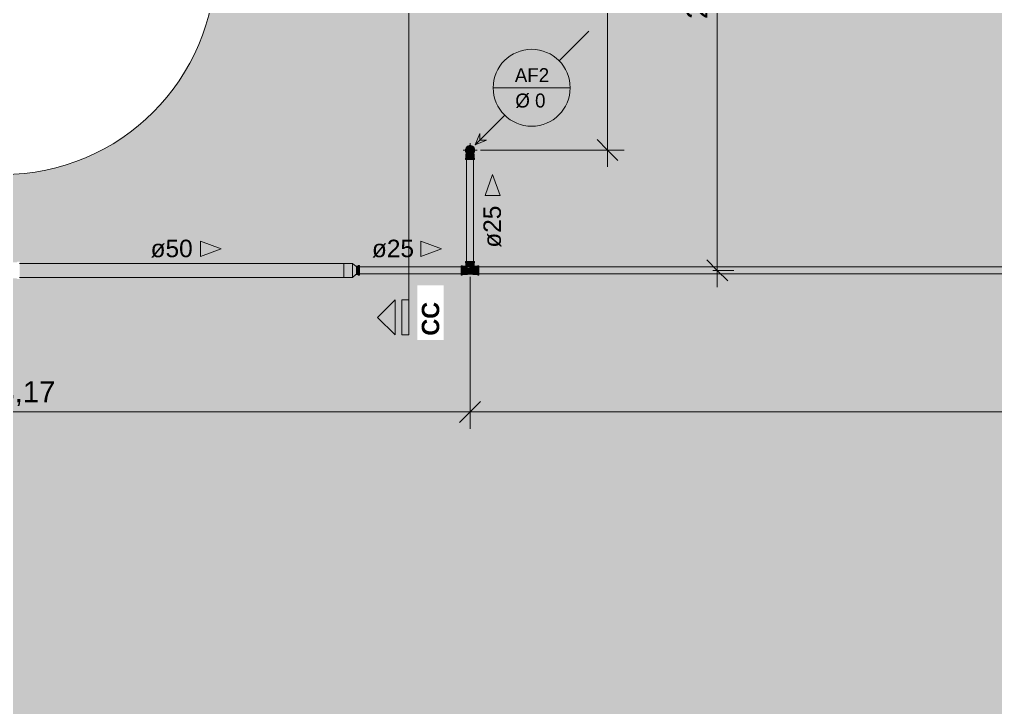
# Model space of a CAD drawing. Header units: metres. Extents: x -0.9 to 62, y -37.3 to 60.
# Drawn here: x 13.868 to 17.357, y 55.609 to 58.069 of the extents above; entities that cross this region are included whole.
import ezdxf

# ---------------------------------------------------------------- set-up
doc = ezdxf.new("R2010")
doc.units = ezdxf.units.M
for name, color, linetype, lineweight in [('A-ANNO-DIMS', 7, 'Continuous', 5), ('A-ANNO-DIMS-25', 7, 'Continuous', 5), ('A-ANNO-NOTE', 7, 'Continuous', 5), ('G-ANNO-SYMB', 7, 'Continuous', 5), ('G-ANNO-TEXT', 7, 'Continuous', 5), ('P-PIPE', 7, 'Continuous', 5), ('P-PIPE-CNTR', 7, 'Continuous', 5), ('P-PIPE-IDEN', 7, 'Continuous', 5), ('P-SANR-FIXT', 7, 'Continuous', 5)]:
    doc.layers.add(name, color=color, linetype=linetype, lineweight=lineweight)
doc.layers.add('A-FLOR', color=7, linetype='Continuous', lineweight=9, true_color=0x007f00)
doc.styles.add('Arial_2', font='arial.ttf', dxfattribs={"height": 0.075})
doc.styles.add('Arial_3', font='arial.ttf', dxfattribs={"height": 0.0625})
doc.styles.add('Century Gothic_2', font='GOTHIC.TTF', dxfattribs={"height": 0.05})
doc.styles.add('Century Gothic_B_1', font='GOTHICB.TTF', dxfattribs={"height": 0.0625})
doc.dimstyles.new('Diagonal_-_2_mm_Arial_-_PRETO', dxfattribs={"dimscale": 0.3048, "dimtxt": 0.076519, "dimasz": 0.246063, "dimexe": 0.19685, "dimexo": 0.123031, "dimgap": 0.04101, "dimtad": 1, "dimrnd": 0.01, "dimzin": 0, "dimdsep": 46, "dimtxsty": 'Arial_2', "dimblk1": 'OBLIQUE', "dimblk2": 'OBLIQUE', "dimsah": 1, "dimcen": 0.09, "dimdle": 0.19685, "dimazin": 0, "dimtfac": 1, "dimtdec": 4, "dimtix": 1, "dimtmove": 0, "dimatfit": 3, "dimfxl": 1, "dimtvp": 1, "dimtolj": 1, "dimtzin": 0, "dimarcsym": 2})

# ---------------------------------------------------------------- blocks, each defined once
blk = doc.blocks.new('Joelho 45_90 - Agua Fria_Soldavel - MEP - Tigre - Standard-3630534-COBERTA 2')
at = {"layer": 'P-PIPE', "true_color": 0x69503c}
for points in [[(45.7424, 57.5932), (45.7423, 57.5967), (45.7415, 57.5992), (45.7418, 57.6057), (45.7439, 57.6101), (45.7467, 57.6134), (45.7525, 57.6164), (45.7564, 57.6169), (45.7564, 57.6183), (45.7501, 57.6169), (45.7453, 57.6139), (45.7419, 57.6094), (45.7401, 57.6044), (45.7404, 57.5982), (45.7424, 57.5933)], [(45.7425, 57.5963), (45.7425, 57.6011), (45.7425, 57.6027), (45.7431, 57.6062), (45.7446, 57.6094), (45.7467, 57.6119), (45.7503, 57.6144), (45.7532, 57.6154), (45.7564, 57.6159), (45.7563, 57.6169), (45.7525, 57.6164), (45.7486, 57.6147), (45.7451, 57.6118), (45.7431, 57.6088), (45.7418, 57.6055), (45.7413, 57.6018), (45.7422, 57.597), (45.7424, 57.5966)], [(45.7704, 57.5933), (45.7709, 57.5943), (45.7726, 57.5992), (45.7725, 57.6051), (45.7704, 57.6104), (45.7663, 57.6149), (45.762, 57.6173), (45.7564, 57.6182), (45.7567, 57.6169), (45.7616, 57.616), (45.7671, 57.6125), (45.7697, 57.6088), (45.7713, 57.6044), (45.771, 57.5979), (45.7703, 57.5963), (45.7704, 57.5937)], [(45.7415, 57.5737), (45.7564, 57.5737), (45.7564, 57.5864), (45.7413, 57.5864)], [(45.7483, 57.5864), (45.7564, 57.5864), (45.7564, 57.5875), (45.7424, 57.5875), (45.7415, 57.5864), (45.7477, 57.5864)], [(45.7424, 57.5875), (45.7564, 57.5875), (45.7564, 57.6159), (45.7518, 57.615), (45.7486, 57.6134), (45.7458, 57.6109), (45.744, 57.6082), (45.7427, 57.6046), (45.7424, 57.5979), (45.7424, 57.5897)], [(45.7634, 57.5875), (45.7704, 57.5875), (45.7703, 57.6027), (45.7697, 57.6062), (45.7685, 57.609), (45.7661, 57.6119), (45.7625, 57.6144), (45.7592, 57.6155), (45.7564, 57.6159), (45.7564, 57.5875), (45.7627, 57.5875)], [(45.7704, 57.5864), (45.7713, 57.5867), (45.7701, 57.5875), (45.7564, 57.5875), (45.7564, 57.5864), (45.7704, 57.5864)], [(45.7638, 57.5737), (45.7713, 57.5737), (45.7713, 57.5864), (45.7564, 57.5864), (45.7564, 57.5737), (45.7626, 57.5737)], [(45.7704, 57.6015), (45.7704, 57.6018), (45.7704, 57.6019)], [(45.7399, 57.5683), (45.7564, 57.5683), (45.7563, 57.5723), (45.7401, 57.5723)], [(45.7401, 57.5723), (45.7564, 57.5723), (45.7563, 57.5737), (45.7413, 57.5735), (45.7405, 57.5726)], [(45.7639, 57.5723), (45.7726, 57.5723), (45.771, 57.5737), (45.7564, 57.5737), (45.7564, 57.5723), (45.7638, 57.5723)], [(45.7639, 57.5683), (45.7729, 57.5683), (45.7726, 57.5723), (45.7564, 57.5723), (45.7564, 57.5683), (45.7639, 57.5683)]]:
    blk.add_hatch(color=27, dxfattribs=at).paths.add_polyline_path(points)
h = blk.add_hatch(color=27, dxfattribs=at)
h.paths.add_polyline_path([(45.7703, 57.5963), (45.7703, 57.597), (45.7703, 57.5964)])
h.paths.add_polyline_path([(45.7704, 57.5964), (45.771, 57.5982), (45.7714, 57.6025), (45.771, 57.6057), (45.769, 57.61), (45.7663, 57.6131), (45.7631, 57.6153), (45.7593, 57.6166), (45.7564, 57.6169), (45.7564, 57.6159), (45.761, 57.615), (45.7642, 57.6134), (45.7668, 57.6111), (45.7688, 57.6082), (45.7701, 57.6046), (45.7704, 57.5986), (45.7704, 57.597)])
at = {"layer": 'P-PIPE'}
for p, q in [((45.7424, 57.5875), (45.7413, 57.5864)), ((45.7413, 57.5864), (45.7564, 57.5864)), ((45.7413, 57.5864), (45.7413, 57.5737)), ((45.7564, 57.5864), (45.7413, 57.5864)), ((45.7564, 57.5875), (45.7424, 57.5875)), ((45.7424, 57.5875), (45.7564, 57.5875)), ((45.7704, 57.5875), (45.7564, 57.5875)), ((45.7564, 57.5875), (45.7704, 57.5875)), ((45.7564, 57.5864), (45.7715, 57.5864)), ((45.7715, 57.5864), (45.7564, 57.5864)), ((45.7715, 57.5864), (45.7704, 57.5875)), ((45.7715, 57.5737), (45.7715, 57.5864)), ((45.7413, 57.5737), (45.7399, 57.5723)), ((45.7399, 57.5723), (45.7399, 57.5683)), ((45.7399, 57.5723), (45.7564, 57.5723)), ((45.7399, 57.5683), (45.7564, 57.5683)), ((45.7413, 57.5737), (45.7564, 57.5737)), ((45.7564, 57.5737), (45.7715, 57.5737)), ((45.7564, 57.5723), (45.7729, 57.5723)), ((45.7564, 57.5683), (45.7729, 57.5683)), ((45.7729, 57.5723), (45.7715, 57.5737)), ((45.7729, 57.5683), (45.7729, 57.5723))]:
    blk.add_line(p, q, dxfattribs=at)
at = {"layer": 'P-PIPE', "flags": 128}
for points in [[(45.7424, 57.6018), (45.7424, 57.5999), (45.7424, 57.5946), (45.7424, 57.5875)], [(45.7704, 57.5875), (45.7704, 57.5947), (45.7704, 57.5999), (45.7704, 57.6018)]]:
    blk.add_lwpolyline(points, dxfattribs=at)
at = {"layer": 'P-PIPE'}
for radius, start, end in [(0.0165, 90, 211.541), (0.0151, 90, 201.7574), (0.0151, 90, 201.7574), (0.0165, 113.3004, 126.6783), (0.0151, 107.9767, 113.3538), (0.0165, 90, 108.0137), (0.0165, 328.615, 90), (0.0165, 71.9863, 90), (0.0151, 338.2611, 90), (0.0151, 338.2611, 90), (0.0151, 66.6462, 72.0233), (0.0165, 53.3217, 66.6996), (0.0165, 173.3047, 186.6826), (0.0165, 131.9697, 168.018), (0.0165, 191.9728, 211.6138), (0.0151, 167.975, 173.3533), (0.0151, 186.6452, 192.0198), (0.014, 168.6884, 182.9501), (0.014, 168.6884, 182.9501), (0.014, 135, 165), (0.014, 135, 165), (0.0151, 126.6457, 132.0216), (0.014, 90, 120), (0.014, 90, 120), (0.014, 60, 90), (0.014, 60, 90), (0.0151, 47.9784, 53.3543), (0.014, 15, 45), (0.014, 15, 45), (0.0165, 11.982, 48.0303), (0.014, 358.6343, 11.3116), (0.014, 358.6343, 11.3116), (0.0165, 328.545, 348.0272), (0.0151, 6.6467, 12.025), (0.0151, 347.9802, 353.3548), (0.0165, 353.3174, 6.6953)]:
    blk.add_arc((45.7564, 57.6018), radius, start, end, dxfattribs=at)
blk = doc.blocks.new('Caixa d_água de polietileno 1000 a 5000 Litros - Fortlev - 1000 L-3723394-COBERTA 2')
at = {"layer": 'P-SANR-FIXT', "color": 8, "true_color": 0x808080}
for radius, start, end in [(0.76, 360, 180), (0.1293, 360, 180), (0.1293, 180, 360), (0.76, 180, 360)]:
    blk.add_arc((0, 0), radius, start, end, dxfattribs=at)
blk = doc.blocks.new('Corte - Padrão-73672-COBERTA 2')
at = {"layer": 'G-ANNO-SYMB'}
for points in [[(-0.00251, 0.00198), (-0.00001, 0.00448), (0.00249, 0.00198)], [(0.00249, 0.001), (0.00249, 0), (-0.00251, 0), (-0.00251, 0.001)]]:
    blk.add_hatch(color=256, dxfattribs=at).paths.add_polyline_path(points)
for p, q in [((-0.00001, 0.00448), (-0.00251, 0.00198)), ((0.00249, 0.00198), (-0.00001, 0.00448)), ((-0.00251, 0.00198), (0.00249, 0.00198)), ((0.00249, 0.001), (-0.00251, 0.001)), ((-0.00251, 0.001), (-0.00251, 0)), ((0.00249, 0), (0.00249, 0.001)), ((-0.00251, 0), (0.00249, 0))]:
    blk.add_line(p, q, dxfattribs=at)
blk = doc.blocks.new('Marcador de Tubulação Circular Century 2 - Desce-874579-COBERTA 2')
at = {"layer": 'A-ANNO-NOTE'}
for p, q in [((0.01146, 0.00683), (0.00722, 0.00259)), ((-0.00221, -0.00127), (0.00879, -0.00127)), ((-0.00479, -0.00942), (-0.00056, -0.00519)), ((-0.00413, -0.0078), (-0.00479, -0.00942)), ((-0.00413, -0.00876), (-0.00413, -0.0078)), ((-0.00479, -0.00942), (-0.00316, -0.00876)), ((-0.00316, -0.00876), (-0.00413, -0.00876))]:
    blk.add_line(p, q, dxfattribs=at)
blk.add_circle((0.00329, -0.00127), 0.0055, dxfattribs=at)
blk = doc.blocks.new('Anotacao_Tuboseta - Fluxo 1-2612753-COBERTA 2')
at = {"layer": 'P-PIPE-IDEN'}
blk.add_hatch(color=256, dxfattribs=at).paths.add_polyline_path([(0, -0.00108), (0, 0.00108), (0.00297, 0)])
for p, q in [((0.00297, 0), (0, 0.00108)), ((0, 0.00108), (0, -0.00108)), ((0, -0.00108), (0.00297, 0))]:
    blk.add_line(p, q, dxfattribs=at)
blk = doc.blocks.new('DIMBLOCK1-COBERTA 2')
at = {"layer": 'A-ANNO-DIMS-25'}
for p, q in [((15.9701, 57.5418), (15.9701, 59.2318)), ((15.9701, 59.1718), (15.9546, 59.1718)), ((15.9701, 59.1718), (16.0301, 59.1718)), ((15.9701, 57.6018), (15.5161, 57.6018)), ((15.9701, 57.6018), (16.0301, 57.6018))]:
    blk.add_line(p, q, dxfattribs=at)
at = {"layer": 'A-ANNO-DIMS-25', "lineweight": 20}
for p, q in [((15.9701, 59.1718), (15.9326, 59.2093)), ((15.9701, 59.1718), (16.0076, 59.1343)), ((15.9701, 57.6018), (15.9326, 57.6393)), ((15.9701, 57.6018), (16.0076, 57.5643))]:
    blk.add_line(p, q, dxfattribs=at)
at = {"layer": 'A-ANNO-DIMS-25', "color": 0, "insert": (15.8602, 58.2856), "char_height": 0.075, "width": 0.242979, "attachment_point": 1, "rotation": 90, "line_spacing_factor": 0.941778, "style": 'Arial_2'}
blk.add_mtext('1,57', dxfattribs=at)
blk = doc.blocks.new('_Oblique')
at = {"color": 0, "linetype": 'ByBlock', "lineweight": -2}
blk.add_line((-0.5, -0.5), (0.5, 0.5), dxfattribs=at)
blk = doc.blocks.new('DIMBLOCK2-COBERTA 2')
at = {"layer": 'A-ANNO-DIMS-25'}
for p, q in [((15.4786, 56.6656), (15.4786, 57.1488)), ((12.308, 56.6656), (12.308, 56.6811)), ((12.248, 56.6656), (15.4786, 56.6656)), ((12.308, 56.6656), (12.308, 56.6056)), ((15.4786, 56.6656), (15.4786, 56.6056))]:
    blk.add_line(p, q, dxfattribs=at)
at = {"layer": 'A-ANNO-DIMS-25', "lineweight": 20}
for p, q in [((12.308, 56.6656), (12.3455, 56.7031)), ((15.4786, 56.6656), (15.5161, 56.7031)), ((12.308, 56.6656), (12.2705, 56.6281)), ((15.4786, 56.6656), (15.4411, 56.6281))]:
    blk.add_line(p, q, dxfattribs=at)
at = {"layer": 'A-ANNO-DIMS-25', "color": 0, "insert": (13.7921, 56.7755), "char_height": 0.075, "width": 0.242979, "attachment_point": 1, "line_spacing_factor": 0.941778, "style": 'Arial_2'}
blk.add_mtext('3,17', dxfattribs=at)
blk = doc.blocks.new('DIMBLOCK3-COBERTA 2')
at = {"layer": 'A-ANNO-DIMS-25'}
for p, q in [((15.4786, 56.6656), (15.4786, 57.1488)), ((21.2266, 56.6656), (21.2266, 57.1173)), ((15.4786, 56.6656), (21.2266, 56.6656)), ((15.4786, 56.6656), (15.4786, 56.6056)), ((21.2266, 56.6656), (21.2266, 56.6056))]:
    blk.add_line(p, q, dxfattribs=at)
at = {"layer": 'A-ANNO-DIMS-25', "lineweight": 20}
for p, q in [((15.4786, 56.6656), (15.5161, 56.7031)), ((21.2266, 56.6656), (21.2641, 56.7031)), ((15.4786, 56.6656), (15.4411, 56.6281)), ((21.2266, 56.6656), (21.1891, 56.6281))]:
    blk.add_line(p, q, dxfattribs=at)
at = {"layer": 'A-ANNO-DIMS-25', "color": 0, "insert": (18.2514, 56.7755), "char_height": 0.075, "width": 0.242979, "attachment_point": 1, "line_spacing_factor": 0.941778, "style": 'Arial_2'}
blk.add_mtext('5,75', dxfattribs=at)
blk = doc.blocks.new('DIMBLOCK6-COBERTA 2')
at = {"layer": 'A-ANNO-DIMS-25'}
for p, q in [((16.3624, 57.1118), (16.3624, 59.2318)), ((16.3624, 59.1718), (16.3468, 59.1718)), ((16.3624, 59.1718), (16.4224, 59.1718)), ((16.3624, 57.1718), (16.3468, 57.1718)), ((16.3624, 57.1718), (16.4224, 57.1718))]:
    blk.add_line(p, q, dxfattribs=at)
at = {"layer": 'A-ANNO-DIMS-25', "lineweight": 20}
for p, q in [((16.3624, 59.1718), (16.3249, 59.2093)), ((16.3624, 59.1718), (16.3999, 59.1343)), ((16.3624, 57.1718), (16.3249, 57.2093)), ((16.3624, 57.1718), (16.3999, 57.1343))]:
    blk.add_line(p, q, dxfattribs=at)
at = {"layer": 'A-ANNO-DIMS-25', "color": 0, "insert": (16.2525, 58.0706), "char_height": 0.075, "width": 0.242979, "attachment_point": 1, "rotation": 90, "line_spacing_factor": 0.941778, "style": 'Arial_2'}
blk.add_mtext('2,00', dxfattribs=at)

msp = doc.modelspace()

# ---------------------------------------------------------------- hatches: boundary and pattern name
at = {"layer": 'A-FLOR', "true_color": 0x464646}
h = msp.add_hatch(color=49, dxfattribs=at)
h.paths.add_polyline_path([(15.4624, 57.6018), (15.4624, 57.6018), (15.4624, 57.6044)])
h.paths.add_polyline_path([(12.108, 51.9018), (12.309, 51.9018), (12.3265, 51.9193), (12.3266, 51.9206), (12.3372, 51.9312), (12.3373, 51.9333), (12.3399, 51.9361), (12.3427, 51.9333), (12.4129, 52.0036), (12.4101, 52.0064), (12.4133, 52.0092), (12.4151, 52.0095), (12.4258, 52.0198), (12.427, 52.0199), (12.4342, 52.0287), (12.4396, 52.0387), (12.4429, 52.0501), (12.4438, 52.061), (12.4429, 52.0619), (12.4429, 52.0769), (12.4415, 52.0783), (12.4415, 52.0823), (12.4455, 52.0823), (12.4455, 57.2078), (12.441, 57.2078), (12.441, 57.2118), (12.4429, 57.2137), (12.4429, 57.2419), (12.441, 57.2438), (12.441, 57.2478), (12.4455, 57.2478), (12.4453, 58.2074), (12.4415, 58.2074), (12.4418, 58.2114), (12.4432, 58.2128), (12.4432, 58.2278), (12.4442, 58.2289), (12.4437, 58.2667), (12.442, 58.2716), (12.4415, 58.2748), (12.4425, 58.2805), (12.446, 58.286), (12.4469, 58.2869), (12.4505, 58.2894), (12.4552, 58.2911), (12.4618, 58.2908), (12.4631, 58.2904), (12.4677, 58.2889), (12.4811, 58.2889), (12.5041, 58.2888), (12.505, 58.2897), (12.52, 58.2897), (12.5214, 58.2911), (12.5254, 58.2911), (12.5254, 58.2873), (13.0484, 58.2873), (13.0495, 58.3226), (13.054, 58.3701), (13.0615, 58.4172), (13.0719, 58.4638), (13.0852, 58.5097), (13.1014, 58.5546), (13.1204, 58.5984), (13.142, 58.641), (13.1664, 58.6821), (13.1932, 58.7216), (13.2225, 58.7593), (13.254, 58.7951), (13.2878, 58.8288), (13.3236, 58.8604), (13.3613, 58.8897), (13.4008, 58.9165), (13.4419, 58.9408), (13.4844, 58.9625), (13.5283, 58.9815), (13.5732, 58.9976), (13.619, 59.011), (13.6656, 59.0214), (13.7128, 59.0288), (13.7603, 59.0333), (13.808, 59.0348), (13.8558, 59.0333), (13.9033, 59.0288), (13.9504, 59.0214), (13.997, 59.011), (14.0429, 58.9976), (14.0878, 58.9815), (14.1316, 58.9625), (14.1742, 58.9408), (14.2153, 58.9165), (14.2548, 58.8897), (14.2925, 58.8604), (14.3283, 58.8288), (14.3621, 58.7951), (14.3936, 58.7593), (14.4229, 58.7216), (14.4497, 58.6821), (14.474, 58.641), (14.4957, 58.5984), (14.5147, 58.5546), (14.5308, 58.5097), (14.5442, 58.4638), (14.5546, 58.4172), (14.562, 58.3701), (14.5665, 58.3226), (14.5671, 58.3053), (14.5929, 58.3048), (14.5929, 58.2998), (15.0984, 58.2998), (15.0984, 58.3056), (15.1081, 58.3051), (15.1111, 58.3031), (15.1289, 58.3035), (15.1295, 58.3031), (15.131, 58.3031), (15.1311, 58.3699), (15.1298, 58.3713), (15.1296, 58.3975), (15.1278, 58.4002), (15.1273, 58.4077), (15.133, 58.4077), (15.133, 59.0448), (15.1429, 59.0575), (15.1429, 59.0639), (15.1409, 59.0659), (15.1409, 59.0699), (15.1455, 59.0699), (15.1453, 59.1379), (15.1415, 59.1379), (15.1421, 59.1423), (15.1432, 59.1433), (15.1432, 59.1583), (15.1442, 59.1594), (15.1437, 59.1971), (15.1418, 59.2029), (15.1419, 59.2086), (15.1441, 59.214), (15.1478, 59.2182), (15.1532, 59.221), (15.158, 59.2218), (15.1642, 59.2205), (15.1691, 59.2174), (15.1726, 59.2129), (15.1743, 59.2078), (15.1742, 59.2021), (15.1721, 59.1956), (15.172, 59.1687), (15.1721, 59.1592), (15.1729, 59.1583), (15.1729, 59.1433), (15.1743, 59.1419), (15.1743, 59.1379), (15.1705, 59.1379), (15.1705, 59.0699), (15.1751, 59.0699), (15.1751, 59.0659), (15.1731, 59.0639), (15.1731, 59.0575), (15.1832, 59.0446), (15.183, 58.4077), (15.1888, 58.4077), (15.1883, 58.4002), (15.1863, 58.3972), (15.1863, 58.3713), (15.1848, 58.3696), (15.1851, 58.3455), (15.1851, 58.3154), (15.185, 58.3), (15.1854, 58.2884), (15.1877, 58.2828), (15.1888, 58.2748), (15.1877, 58.2669), (15.1843, 58.2589), (15.1796, 58.253), (15.1733, 58.2482), (15.166, 58.2451), (15.158, 58.2441), (15.1495, 58.2454), (15.1433, 58.2477), (15.1384, 58.2474), (15.137, 58.2466), (15.1294, 58.2466), (15.1289, 58.2462), (15.1108, 58.2464), (15.1081, 58.2446), (15.0984, 58.2441), (15.0984, 58.2498), (14.5929, 58.2498), (14.5929, 58.2449), (14.5671, 58.2442), (14.5665, 58.227), (14.562, 58.1796), (14.5536, 58.128), (14.5442, 58.0858), (14.5308, 58.04), (14.5147, 57.9951), (14.4957, 57.9512), (14.474, 57.9087), (14.4497, 57.8676), (14.4229, 57.8281), (14.3936, 57.7904), (14.3621, 57.7546), (14.3283, 57.7208), (14.2925, 57.6892), (14.2548, 57.66), (14.2153, 57.6331), (14.1742, 57.6088), (14.1316, 57.5872), (14.0878, 57.5682), (14.0429, 57.552), (13.997, 57.5387), (13.9504, 57.5283), (13.9033, 57.5208), (13.8558, 57.5163), (13.8382, 57.5158), (13.838, 57.5046), (13.833, 57.5046), (13.833, 57.3538), (13.8388, 57.3538), (13.8383, 57.3441), (13.8363, 57.3411), (13.8365, 57.3204), (13.8363, 57.3149), (13.8352, 57.3135), (13.8354, 57.3078), (13.8377, 57.3021), (13.8388, 57.2942), (13.8377, 57.2862), (13.8351, 57.2794), (13.8352, 57.2748), (13.8365, 57.2732), (13.8365, 57.2469), (13.8383, 57.2443), (13.8388, 57.2368), (13.833, 57.2368), (13.833, 57.2314), (13.8388, 57.2314), (13.8388, 57.2239), (13.8367, 57.2209), (13.8367, 57.2009), (13.8352, 57.1992), (13.8353, 57.199), (13.8355, 57.199), (13.8371, 57.2005), (13.8575, 57.2007), (13.8605, 57.2026), (13.8676, 57.2026), (13.8676, 57.1968), (15.0581, 57.1968), (15.0707, 57.1869), (15.0771, 57.1869), (15.0791, 57.1889), (15.0831, 57.1889), (15.0831, 57.1843), (15.4466, 57.1845), (15.4466, 57.1883), (15.4506, 57.1883), (15.452, 57.1869), (15.4635, 57.1869), (15.4635, 57.1984), (15.4621, 57.1998), (15.4621, 57.2038), (15.4661, 57.2038), (15.4661, 57.5683), (15.4621, 57.5683), (15.4627, 57.5726), (15.4638, 57.5737), (15.4638, 57.5867), (15.4646, 57.5875), (15.4643, 57.5936), (15.4624, 57.599), (15.4625, 57.6051), (15.4643, 57.6101), (15.4687, 57.6149), (15.4735, 57.6174), (15.4793, 57.6182), (15.4843, 57.6173), (15.4897, 57.6139), (15.4932, 57.6094), (15.4949, 57.6044), (15.4949, 57.599), (15.4927, 57.5933), (15.4927, 57.5875), (15.4937, 57.5864), (15.4937, 57.5735), (15.4949, 57.5723), (15.4949, 57.5683), (15.4911, 57.5683), (15.4913, 57.2038), (15.4951, 57.2038), (15.4951, 57.1998), (15.4937, 57.1984), (15.4937, 57.1869), (15.5052, 57.1869), (15.5066, 57.1883), (15.5106, 57.1883), (15.5106, 57.1843), (21.2266, 57.1843), (21.2266, 57.1888), (21.2306, 57.1888), (21.2325, 57.1869), (21.2607, 57.1869), (21.2626, 57.1888), (21.2666, 57.1888), (21.2666, 57.1843), (22.7262, 57.1846), (22.7262, 57.1883), (22.7306, 57.1878), (22.7316, 57.1867), (22.7466, 57.1867), (22.7477, 57.1857), (22.776, 57.1859), (22.7854, 57.1861), (22.791, 57.1881), (22.7969, 57.1879), (22.8025, 57.1856), (22.8065, 57.182), (22.8092, 57.177), (22.8101, 57.1718), (22.8087, 57.1655), (22.8057, 57.1607), (22.8012, 57.1573), (22.7961, 57.1556), (22.7907, 57.1556), (22.784, 57.1578), (22.7706, 57.1578), (22.7476, 57.1579), (22.7466, 57.157), (22.7316, 57.157), (22.7302, 57.1556), (22.7262, 57.1556), (22.7262, 57.1593), (21.2666, 57.1592), (21.2666, 57.1548), (21.2626, 57.1548), (21.2607, 57.1567), (21.2325, 57.1567), (21.2306, 57.1548), (21.2266, 57.1548), (21.2266, 57.1593), (15.5106, 57.1592), (15.5106, 57.1553), (15.5066, 57.1553), (15.5052, 57.1567), (15.4891, 57.1567), (15.488, 57.1578), (15.4691, 57.1576), (15.4681, 57.1567), (15.452, 57.1567), (15.4506, 57.1553), (15.4466, 57.1553), (15.4466, 57.1593), (15.0831, 57.1592), (15.0831, 57.1547), (15.0791, 57.1547), (15.0771, 57.1567), (15.0707, 57.1567), (15.0578, 57.1466), (13.8676, 57.1468), (13.8676, 57.1411), (13.8601, 57.1411), (13.8571, 57.1432), (13.8371, 57.1432), (13.8354, 57.1447), (13.8248, 57.1457), (13.8135, 57.1494), (13.804, 57.1548), (13.7963, 57.1614), (13.7901, 57.1689), (13.7849, 57.1788), (13.7819, 57.189), (13.7809, 57.1992), (13.7794, 57.2009), (13.7791, 57.2213), (13.7773, 57.2239), (13.7773, 57.2314), (13.783, 57.2314), (13.7829, 57.2368), (13.7773, 57.2368), (13.7778, 57.2443), (13.7798, 57.2473), (13.7798, 57.2735), (13.781, 57.2749), (13.7809, 57.2801), (13.7783, 57.2862), (13.7773, 57.2942), (13.7783, 57.3021), (13.7809, 57.3085), (13.7807, 57.3139), (13.7795, 57.3152), (13.7795, 57.3415), (13.7778, 57.3441), (13.7773, 57.3538), (13.783, 57.3538), (13.783, 57.5046), (13.7781, 57.5046), (13.7779, 57.5158), (13.7603, 57.5163), (13.7128, 57.5208), (13.6656, 57.5283), (13.619, 57.5387), (13.5732, 57.552), (13.5283, 57.5682), (13.4844, 57.5872), (13.4419, 57.6088), (13.4008, 57.6331), (13.3613, 57.66), (13.3236, 57.6892), (13.2878, 57.7208), (13.254, 57.7546), (13.2225, 57.7904), (13.1932, 57.8281), (13.1664, 57.8676), (13.142, 57.9087), (13.1204, 57.9512), (13.1014, 57.9951), (13.0852, 58.04), (13.0719, 58.0858), (13.0615, 58.1324), (13.054, 58.1796), (13.0495, 58.227), (13.0484, 58.2623), (12.5254, 58.2621), (12.5254, 58.2583), (12.5211, 58.2589), (12.52, 58.26), (12.505, 58.26), (12.5039, 58.261), (12.4756, 58.2608), (12.4721, 58.2608), (12.472, 58.2288), (12.4729, 58.2278), (12.4729, 58.2128), (12.4743, 58.2114), (12.4743, 58.2074), (12.4705, 58.2074), (12.4706, 57.2478), (12.475, 57.2478), (12.475, 57.2438), (12.4731, 57.2419), (12.4731, 57.2137), (12.475, 57.2118), (12.475, 57.2078), (12.4705, 57.2078), (12.4707, 52.0823), (12.4745, 52.0823), (12.4745, 52.0783), (12.4731, 52.0769), (12.4731, 52.0619), (12.4721, 52.0608), (12.4689, 52.0378), (12.4658, 52.0297), (12.4606, 52.0178), (12.4546, 52.01), (12.4497, 52.0036), (12.4469, 52), (12.4466, 51.9982), (12.4362, 51.9879), (12.4362, 51.9858), (12.4334, 51.9831), (12.4306, 51.9859), (12.3603, 51.9156), (12.3632, 51.9128), (12.36, 51.9102), (12.3581, 51.9101), (12.3499, 51.9018), (22.838, 51.9018), (22.838, 59.3718), (12.108, 59.3718), (12.108, 52.1307)])
h.paths.add_polyline_path([(15.4933, 57.5987), (15.4935, 57.5992), (15.4934, 57.599)])
h.paths.add_polyline_path([(15.4949, 57.6018), (15.4949, 57.6018), (15.4949, 57.6034)])
h.paths.add_polyline_path([(15.4887, 57.613), (15.4883, 57.6134), (15.4886, 57.6131)])
at = {"layer": 'P-PIPE', "true_color": 0x00ffff}
for points in [[(15.4661, 57.2038), (15.4786, 57.2038), (15.4785, 57.5683), (15.4661, 57.5683), (15.4661, 57.2222)], [(15.4854, 57.2038), (15.4911, 57.2038), (15.4911, 57.5683), (15.4786, 57.5683), (15.4788, 57.2038), (15.485, 57.2038)], [(13.9045, 57.1718), (15.0273, 57.1718), (15.0273, 57.1968), (13.8676, 57.1968), (13.8676, 57.1718)], [(13.9484, 57.1468), (15.0273, 57.1468), (15.0273, 57.1718), (13.8676, 57.1717), (13.8676, 57.1468), (13.9045, 57.1468)], [(15.0831, 57.1718), (15.4466, 57.172), (15.4465, 57.1843), (15.0831, 57.1843), (15.0831, 57.173)], [(15.0831, 57.1593), (15.4466, 57.1593), (15.4466, 57.1718), (15.0831, 57.1717), (15.0831, 57.1593)], [(21.2266, 57.1718), (21.2266, 57.1843), (15.5106, 57.1843), (15.5106, 57.1718), (21.1979, 57.1718)], [(21.0661, 57.1593), (21.2266, 57.1593), (21.2266, 57.1718), (15.5106, 57.1718), (15.5106, 57.1593), (20.8903, 57.1593)]]:
    msp.add_hatch(color=4, dxfattribs=at).paths.add_polyline_path(points)
at = {"layer": 'P-PIPE', "true_color": 0x69503c}
for points in [[(15.4837, 57.1998), (15.4951, 57.1998), (15.4951, 57.2038), (15.4621, 57.2038), (15.4621, 57.1998), (15.4829, 57.1998)], [(15.4862, 57.1984), (15.4937, 57.1984), (15.4951, 57.1998), (15.4621, 57.1998), (15.4639, 57.1984), (15.4862, 57.1984)], [(15.4849, 57.1823), (15.4891, 57.1823), (15.4937, 57.1869), (15.4937, 57.1984), (15.4635, 57.1984), (15.4635, 57.1869), (15.4681, 57.1823), (15.4837, 57.1823)], [(15.0567, 57.1466), (15.0578, 57.1466), (15.0578, 57.197), (15.0273, 57.1968), (15.0273, 57.1466), (15.0536, 57.1466)], [(15.0578, 57.1466), (15.0707, 57.1567), (15.0707, 57.1869), (15.0578, 57.1968), (15.0578, 57.1475)], [(15.0771, 57.1567), (15.0771, 57.1869), (15.0707, 57.1866), (15.0707, 57.1567)], [(15.0791, 57.1547), (15.0791, 57.1889), (15.0771, 57.1866), (15.0771, 57.1567), (15.0787, 57.1551)], [(15.0791, 57.1547), (15.0831, 57.1547), (15.0831, 57.1889), (15.0791, 57.1889), (15.0791, 57.1553)], [(15.449, 57.1553), (15.4506, 57.1553), (15.4506, 57.1883), (15.4466, 57.1883), (15.4466, 57.1553)], [(15.4506, 57.1553), (15.452, 57.1571), (15.452, 57.1869), (15.4506, 57.1883), (15.4506, 57.1563)], [(15.4627, 57.1567), (15.4681, 57.1567), (15.4681, 57.1823), (15.4635, 57.1869), (15.452, 57.1869), (15.452, 57.1567)], [(15.4849, 57.1812), (15.4882, 57.1814), (15.4891, 57.1823), (15.4681, 57.1823), (15.4692, 57.1812), (15.4849, 57.1812)], [(15.4681, 57.1567), (15.4692, 57.1582), (15.4691, 57.1814), (15.4681, 57.1823), (15.4681, 57.1571)], [(15.47, 57.1578), (15.4786, 57.1578), (15.4786, 57.178), (15.4748, 57.1786), (15.4711, 57.1802), (15.4692, 57.1812), (15.4692, 57.1578)], [(15.4786, 57.178), (15.4824, 57.1786), (15.487, 57.1807), (15.488, 57.1812), (15.4698, 57.1809), (15.4735, 57.1791), (15.4763, 57.1783), (15.4786, 57.178)], [(15.488, 57.1578), (15.488, 57.1812), (15.4837, 57.1791), (15.4809, 57.1783), (15.4786, 57.178), (15.4786, 57.1578), (15.4873, 57.1578)], [(15.4891, 57.1567), (15.4891, 57.1823), (15.488, 57.1812), (15.4882, 57.1576), (15.4887, 57.1571)], [(15.4945, 57.1567), (15.5052, 57.1567), (15.5052, 57.1869), (15.4937, 57.1869), (15.4891, 57.1823), (15.4891, 57.1567)], [(15.5066, 57.1553), (15.5066, 57.1883), (15.5052, 57.1866), (15.5052, 57.1567), (15.5056, 57.1563)], [(15.5066, 57.1553), (15.5106, 57.1553), (15.5106, 57.1883), (15.5066, 57.1883), (15.5066, 57.1559)]]:
    msp.add_hatch(color=27, dxfattribs=at).paths.add_polyline_path(points)

# ---------------------------------------------------------------- linework, layer by layer
at = {"layer": 'G-ANNO-SYMB'}
msp.add_line((15.2599, 57.0042), (15.2599, 59.6778), dxfattribs=at)
at = {"layer": 'P-PIPE'}
for p, q in [((15.4661, 57.5683), (15.4661, 57.2038)), ((15.4911, 57.2038), (15.4911, 57.5683)), ((15.4621, 57.2038), (15.4621, 57.1998)), ((15.4951, 57.2038), (15.4621, 57.2038)), ((15.4621, 57.1998), (15.4635, 57.1984)), ((15.4635, 57.1984), (15.4635, 57.1869)), ((15.4937, 57.1984), (15.4951, 57.1998)), ((15.4937, 57.1869), (15.4937, 57.1984)), ((15.4951, 57.1998), (15.4951, 57.2038)), ((15.0273, 57.1968), (13.8676, 57.1968)), ((15.0578, 57.197), (15.0273, 57.197)), ((15.0273, 57.197), (15.0273, 57.1466)), ((15.0707, 57.1869), (15.0578, 57.197)), ((15.0578, 57.1466), (15.0578, 57.197)), ((15.0771, 57.1869), (15.0707, 57.1869)), ((15.0791, 57.1889), (15.0771, 57.1869)), ((15.0831, 57.1889), (15.0791, 57.1889)), ((15.0791, 57.1889), (15.0791, 57.1547)), ((15.0831, 57.1547), (15.0831, 57.1889)), ((15.4466, 57.1843), (15.0831, 57.1843)), ((15.4506, 57.1883), (15.4466, 57.1883)), ((15.4466, 57.1883), (15.4466, 57.1553)), ((15.452, 57.1869), (15.4506, 57.1883)), ((15.4635, 57.1869), (15.452, 57.1869)), ((15.5052, 57.1869), (15.4937, 57.1869)), ((15.5066, 57.1883), (15.5052, 57.1869)), ((15.5106, 57.1883), (15.5066, 57.1883)), ((15.5106, 57.1553), (15.5106, 57.1883)), ((21.2266, 57.1843), (15.5106, 57.1843)), ((13.8676, 57.1468), (15.0273, 57.1468)), ((15.0273, 57.1466), (15.0578, 57.1466)), ((15.0578, 57.1466), (15.0707, 57.1567)), ((15.0707, 57.1567), (15.0771, 57.1567)), ((15.0771, 57.1567), (15.0791, 57.1547)), ((15.0791, 57.1547), (15.0831, 57.1547)), ((15.0831, 57.1593), (15.4466, 57.1593)), ((15.4466, 57.1553), (15.4506, 57.1553)), ((15.4506, 57.1553), (15.452, 57.1567)), ((15.452, 57.1567), (15.4681, 57.1567)), ((15.4681, 57.1567), (15.4692, 57.1578)), ((15.4692, 57.1578), (15.4786, 57.1578)), ((15.4786, 57.1578), (15.488, 57.1578)), ((15.488, 57.1578), (15.4891, 57.1567)), ((15.4891, 57.1567), (15.5052, 57.1567)), ((15.5052, 57.1567), (15.5066, 57.1553)), ((15.5066, 57.1553), (15.5106, 57.1553)), ((15.5106, 57.1593), (21.2266, 57.1593))]:
    msp.add_line(p, q, dxfattribs=at)
at = {"layer": 'P-PIPE-CNTR'}
for p, q in [((15.4786, 57.6169), (15.4786, 57.6268)), ((15.4536, 57.6018), (15.4635, 57.6018)), ((15.4937, 57.6018), (15.5036, 57.6018))]:
    msp.add_line(p, q, dxfattribs=at)

# ---------------------------------------------------------------- block references
at = {"layer": 'A-ANNO-NOTE', "xscale": 25, "yscale": 25, "zscale": 25}
msp.add_blockref('Marcador de Tubulação Circular Century 2 - Desce-874579-COBERTA 2', (15.6167, 57.8565), dxfattribs=at)
at = {"layer": 'G-ANNO-SYMB', "xscale": 24.99999999999999, "yscale": 24.99999999999999, "zscale": 24.99999999999999, "rotation": 90}
msp.add_blockref('Corte - Padrão-73672-COBERTA 2', (15.2599, 57.0042), dxfattribs=at)
at = {"layer": 'P-PIPE'}
msp.add_blockref('Joelho 45_90 - Agua Fria_Soldavel - MEP - Tigre - Standard-3630534-COBERTA 2', (-30.2778, 0), dxfattribs=at)
at = {"layer": 'P-PIPE-IDEN', "xscale": 24.99999999999999, "yscale": 24.99999999999999, "zscale": 24.99999999999999, "rotation": 89.99999999999973}
msp.add_blockref('Anotacao_Tuboseta - Fluxo 1-2612753-COBERTA 2', (15.5592, 57.4402), dxfattribs=at)
at = {"layer": 'P-PIPE-IDEN', "xscale": 24.99999999999999, "yscale": 24.99999999999999, "zscale": 24.99999999999999}
for p in [(14.5146, 57.2488), (15.3026, 57.2488)]:
    msp.add_blockref('Anotacao_Tuboseta - Fluxo 1-2612753-COBERTA 2', p, dxfattribs=at)
at = {"layer": 'P-SANR-FIXT', "color": 8, "true_color": 0x808080}
msp.add_blockref('Caixa d_água de polietileno 1000 a 5000 Litros - Fortlev - 1000 L-3723394-COBERTA 2', (13.808, 58.2748), dxfattribs=at)

# ---------------------------------------------------------------- texts
at = {"layer": 'A-ANNO-NOTE', "char_height": 0.05, "attachment_point": 1, "style": 'Century Gothic_2'}
for s, insert, width in [('AF2', (15.6387, 57.8949), 0.148312), ('Ø 0', (15.6405, 57.8042), 0.146308)]:
    msp.add_mtext(s, dxfattribs=dict(at, insert=insert, width=width))
at = {"layer": 'P-PIPE-IDEN', "insert": (15.5264, 57.2529), "char_height": 0.0625, "width": 0.18038, "attachment_point": 1, "rotation": 90, "style": 'Arial_3'}
msp.add_mtext('ø25', dxfattribs=at)
at = {"layer": 'P-PIPE-IDEN', "char_height": 0.0625, "width": 0.18038, "attachment_point": 1, "style": 'Arial_3'}
for s, insert in [('ø50', (14.3364, 57.2816)), ('ø25', (15.1278, 57.2816))]:
    msp.add_mtext(s, dxfattribs=dict(at, insert=insert))

# ---------------------------------------------------------------- dimensions: what is measured, and where the dimension line sits
at = {"layer": 'A-ANNO-DIMS'}
for base, p1, p2, override, picture, middle in [((15.9701, 59.1718), (15.4786, 57.6018), (15.9171, 59.1718), {"dimpost": '<>', "dimfxl": 1.630068}, 'DIMBLOCK1-COBERTA 2', (15.9193, 58.3868)), ((16.3624, 59.1718), (16.3093, 57.1718), (16.3093, 59.1718), {"dimpost": '<>', "dimfxl": 2}, 'DIMBLOCK6-COBERTA 2', (16.3116, 58.1718))]:
    dim = msp.add_linear_dim(base=base, p1=p1, p2=p2, angle=90, dimstyle='Diagonal_-_2_mm_Arial_-_PRETO', override=override, dxfattribs=at)
    dim.commit()
    dim.dimension.update_dxf_attribs({"geometry": picture, "text_midpoint": middle})
for base, p1, p2, override, picture, middle in [((15.4786, 56.6656), (12.308, 56.7186), (15.4786, 57.1863), {"dimpost": '<>', "dimfxl": 3.204911}, 'DIMBLOCK2-COBERTA 2', (13.8933, 56.7164)), ((21.2266, 56.6656), (15.4786, 57.1863), (21.2266, 57.1548), {"dimpost": '<>', "dimfxl": 5.748096}, 'DIMBLOCK3-COBERTA 2', (18.3526, 56.7162))]:
    dim = msp.add_linear_dim(base=base, p1=p1, p2=p2, dimstyle='Diagonal_-_2_mm_Arial_-_PRETO', override=override, dxfattribs=at)
    dim.commit()
    dim.dimension.update_dxf_attribs({"geometry": picture, "text_midpoint": middle})

# ---------------------------------------------------------------- next in the draw order: texts
at = {"layer": 'G-ANNO-TEXT', "color": 5, "true_color": 0x0000ff, "insert": (15.3059, 56.9385), "char_height": 0.0625, "width": 0.164346, "attachment_point": 1, "rotation": 90, "style": 'Century Gothic_B_1', "bg_fill": 3, "box_fill_scale": 1.25, "bg_fill_color": 256, "bg_fill_true_color": 13158600, "bg_fill_transparency": 0}
msp.add_mtext('CC', dxfattribs=at)

doc.saveas('drawing.dxf')
